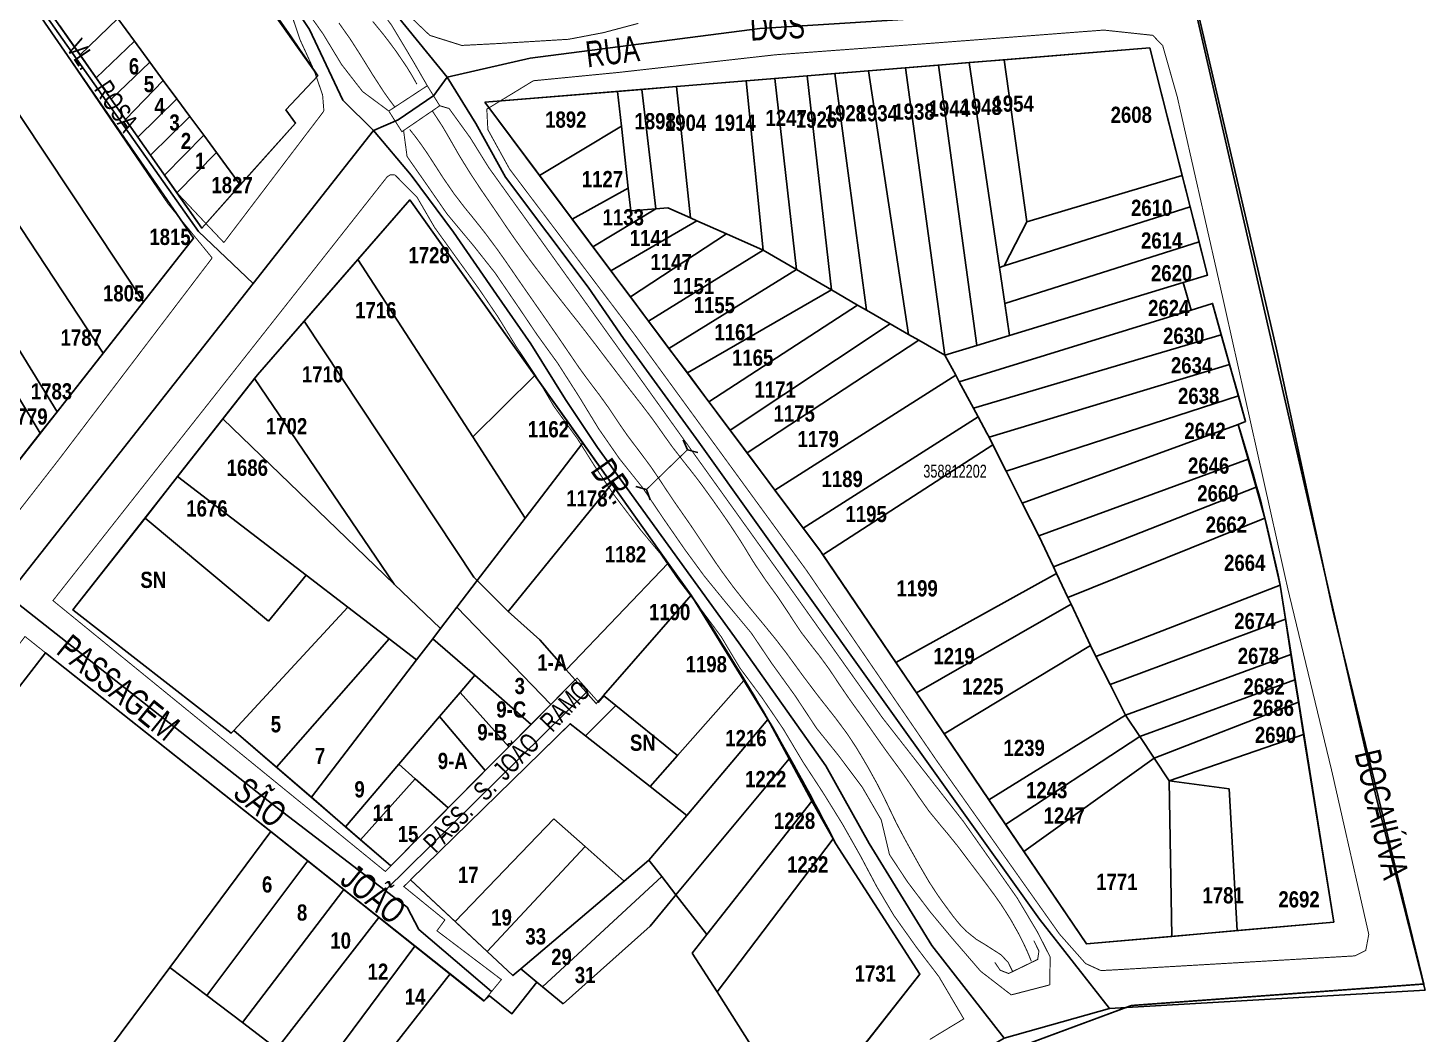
# Model space of a CAD drawing. Extents: x 200120 to 201962, y 4837541 to 4839252.
# Drawn here: x 201628.7 to 201844.2, y 4838225.3 to 4838380.6 of the extents above; entities that cross this region are included whole.
import ezdxf
from ezdxf.enums import TextEntityAlignment as Align

# ---------------------------------------------------------------- set-up
doc = ezdxf.new("R2010")
doc.units = 0
doc.header["$LTSCALE"] = 3
doc.header["$MEASUREMENT"] = 0
doc.linetypes.add('PHANTOMX2', pattern=[5, 2.5, -0.5, 0.5, -0.5, 0.5, -0.5])
for name, color, linetype in [('CD-MALHA-LOTES', 40, 'CONTINUOUS'), ('CD_TXT_QUADRA', 7, 'CONTINUOUS'), ('HD-CURSO-PERENE', 170, 'CONTINUOUS'), ('LM-LIM-SETOR-FISCAL', 7, 'CONTINUOUS'), ('RU-QUADRAS', 210, 'CONTINUOUS'), ('SV-EIXO-RUA-N-PAV', 6, 'CONTINUOUS'), ('SV-EIXO-RUA-PAV', 20, 'CONTINUOUS'), ('SV-ESTIVAS', 7, 'CONTINUOUS'), ('SV-PONTE-BUEIRO', 7, 'CONTINUOUS'), ('SV-RUA-NAO-PAV-S-GUIA-C-GUIA', 7, 'PHANTOMX2'), ('SV-RUA-PAVIM-S-GUIA-C-GUIA', 7, 'CONTINUOUS'), ('SV-TXT-RUA-N-PAV-S-GUIA-C-GUIA', 7, 'CONTINUOUS'), ('SV-TXT-RUA-PAV-S-GUIA-C-GUIA', 7, 'CONTINUOUS'), ('Th_NmrPort', 1, 'CONTINUOUS')]:
    doc.layers.add(name, color=color, linetype=linetype)
doc.styles.add('ARIAL', font='ARIAL.TTF')
doc.styles.get("Standard").update_dxf_attribs({"font": 'swisscbo.ttf'})
doc.linetypes.add('Limite', pattern='A,20,-3,[130,ltypeshp.shx,S=6.35,R=0,X=0,Y=0],-3,20', length=46)

# ---------------------------------------------------------------- blocks, each defined once
blk = doc.blocks.new('COD045', base_point=(201519.89, 4838593.29))
at = {"layer": 'SV-ESTIVAS'}
blk.add_lwpolyline([(201520.638538, 4838591.792924), (201519.89, 4838593.29), (201520.638538, 4838594.792924)], dxfattribs=at)

msp = doc.modelspace()

# ---------------------------------------------------------------- linework, layer by layer
at = {"layer": 'CD-MALHA-LOTES', "linetype": 'Continuous'}
for p, q in [((201649.25, 4838407.41), (201673.45, 4838373.18)), ((201629.82, 4838383.62), (201654.28, 4838348.14)), ((201636.78, 4838376.43), (201633.59, 4838380.96)), ((201642.59, 4838382.04), (201636.78, 4838376.43)), ((201642.59, 4838382.04), (201645.16, 4838378.55)), ((201645.16, 4838378.55), (201639.28, 4838372.87)), ((201645.16, 4838378.55), (201647.53, 4838375.33)), ((201639.28, 4838372.87), (201636.78, 4838376.43)), ((201779.34, 4838375.68), (201801.77, 4838377.51)), ((201801.77, 4838377.51), (201806.78, 4838357.81)), ((201622.48, 4838374.59), (201646.56, 4838338.31)), ((201647.53, 4838375.33), (201641.58, 4838369.59)), ((201647.53, 4838375.33), (201649.61, 4838372.5)), ((201753.22, 4838373.54), (201758.38, 4838373.96)), ((201758.38, 4838373.96), (201764.09, 4838374.43)), ((201758.38, 4838373.96), (201764.58, 4838333.31)), ((201764.09, 4838374.43), (201769.2, 4838374.85)), ((201770.19, 4838330.09), (201764.09, 4838374.43)), ((201773.94, 4838375.24), (201769.2, 4838374.85)), ((201769.2, 4838374.85), (201775.12, 4838331.59)), ((201773.94, 4838375.24), (201779.34, 4838375.68)), ((201778.61, 4838343.64), (201773.94, 4838375.24)), ((201779.34, 4838375.68), (201782.82, 4838350.65)), ((201641.58, 4838369.59), (201639.28, 4838372.87)), ((201649.61, 4838372.5), (201643.78, 4838366.47)), ((201649.61, 4838372.5), (201651.71, 4838369.64)), ((201673.45, 4838373.18), (201668.54, 4838367.97)), ((201723.44, 4838371.11), (201728.76, 4838371.54)), ((201739.53, 4838372.42), (201728.76, 4838371.54)), ((201728.76, 4838371.54), (201730.93, 4838351.28)), ((201739.53, 4838372.42), (201743.93, 4838372.78)), ((201742.13, 4838346.31), (201739.53, 4838372.42)), ((201743.93, 4838372.78), (201748.91, 4838373.19)), ((201743.93, 4838372.78), (201747.3, 4838343.31)), ((201748.91, 4838373.19), (201753.22, 4838373.54)), ((201748.91, 4838373.19), (201752.68, 4838340.19)), ((201753.22, 4838373.54), (201758.1, 4838337.04)), ((201643.78, 4838366.47), (201641.58, 4838369.59)), ((201651.71, 4838369.64), (201645.7, 4838363.74)), ((201651.71, 4838369.64), (201653.73, 4838366.9)), ((201699.21, 4838369.13), (201719.7, 4838370.8)), ((201723.44, 4838371.11), (201719.7, 4838370.8)), ((201719.7, 4838370.8), (201720.29, 4838365.41)), ((201725.58, 4838352.68), (201723.44, 4838371.11)), ((201668.54, 4838367.97), (201670.03, 4838365.91)), ((201707.66, 4838357.83), (201699.21, 4838369.13)), ((201616.27, 4838366.96), (201640.34, 4838330.4)), ((201645.7, 4838363.74), (201643.78, 4838366.47)), ((201653.73, 4838366.9), (201647.66, 4838360.95)), ((201653.73, 4838366.9), (201655.85, 4838364.02)), ((201670.03, 4838365.91), (201661.47, 4838356.39)), ((201720.29, 4838365.41), (201707.66, 4838357.83)), ((201720.29, 4838365.41), (201721.33, 4838355.85)), ((201647.66, 4838360.95), (201645.7, 4838363.74)), ((201655.85, 4838364.02), (201649.81, 4838357.89)), ((201655.85, 4838364.02), (201657.81, 4838361.36)), ((201649.81, 4838357.89), (201647.66, 4838360.95)), ((201657.81, 4838361.36), (201651.72, 4838355.17)), ((201657.81, 4838361.36), (201661.47, 4838356.39)), ((201609.99, 4838359.23), (201633.24, 4838321.36)), ((201651.72, 4838355.17), (201649.81, 4838357.89)), ((201661.47, 4838356.39), (201655.58, 4838349.68)), ((201712.71, 4838351.07), (201707.66, 4838357.83)), ((201782.82, 4838350.65), (201806.78, 4838357.81)), ((201806.78, 4838357.81), (201808.01, 4838352.99)), ((201607.56, 4838356.24), (201630.63, 4838318.04)), ((201655.58, 4838349.68), (201651.72, 4838355.17)), ((201721.33, 4838355.85), (201712.71, 4838351.07)), ((201721.33, 4838355.85), (201721.71, 4838352.39)), ((201679.61, 4838344.85), (201687.62, 4838354.05)), ((201687.62, 4838354.05), (201706.92, 4838326.94)), ((201725.58, 4838352.68), (201715.89, 4838346.83)), ((201721.71, 4838352.39), (201725.58, 4838352.68)), ((201727.46, 4838352.82), (201725.58, 4838352.68)), ((201730.93, 4838351.28), (201727.46, 4838352.82)), ((201779.33, 4838343.87), (201808.01, 4838352.99)), ((201808.01, 4838352.99), (201809.38, 4838347.6)), ((201715.89, 4838346.83), (201712.71, 4838351.07)), ((201718.67, 4838343.1), (201731.93, 4838350.84)), ((201730.93, 4838351.28), (201731.93, 4838350.84)), ((201731.93, 4838350.84), (201736.51, 4838348.8)), ((201782.82, 4838350.65), (201779.33, 4838343.87)), ((201654.28, 4838348.14), (201646.56, 4838338.31)), ((201736.51, 4838348.8), (201721.68, 4838339.08)), ((201736.51, 4838348.8), (201742.13, 4838346.31)), ((201718.67, 4838343.1), (201715.89, 4838346.83)), ((201742.13, 4838346.31), (201724.48, 4838335.33)), ((201742.13, 4838346.31), (201747.3, 4838343.31)), ((201809.38, 4838347.6), (201779.43, 4838338.06)), ((201809.38, 4838347.6), (201810.69, 4838342.45)), ((201671.34, 4838335.35), (201679.61, 4838344.85)), ((201697.34, 4838317.48), (201679.61, 4838344.85)), ((201779.33, 4838343.87), (201778.61, 4838343.64)), ((201779.43, 4838338.06), (201778.61, 4838343.64)), ((201721.68, 4838339.08), (201718.67, 4838343.1)), ((201747.3, 4838343.31), (201727.61, 4838331.14)), ((201747.3, 4838343.31), (201752.68, 4838340.19)), ((201780.16, 4838333.13), (201806.95, 4838341.31)), ((201810.69, 4838342.45), (201806.95, 4838341.31)), ((201806.95, 4838341.31), (201808.14, 4838337.06)), ((201730.45, 4838327.35), (201752.68, 4838340.19)), ((201752.68, 4838340.19), (201756.71, 4838337.83)), ((201646.56, 4838338.31), (201640.34, 4838330.4)), ((201724.48, 4838335.33), (201721.68, 4838339.08)), ((201733.78, 4838322.89), (201756.71, 4838337.83)), ((201758.1, 4838337.04), (201756.71, 4838337.83)), ((201758.1, 4838337.04), (201761.72, 4838334.95)), ((201808.14, 4838337.06), (201772.39, 4838326)), ((201780.16, 4838333.13), (201779.43, 4838338.06)), ((201808.14, 4838337.06), (201811.46, 4838338.08)), ((201811.46, 4838338.08), (201812.81, 4838333.26)), ((201664.14, 4838327.09), (201671.34, 4838335.35)), ((201671.34, 4838335.35), (201697.52, 4838295.86)), ((201727.61, 4838331.14), (201724.48, 4838335.33)), ((201737.05, 4838318.51), (201761.72, 4838334.95)), ((201761.72, 4838334.95), (201764.58, 4838333.31)), ((201764.58, 4838333.31), (201766.14, 4838332.42)), ((201774.59, 4838321.93), (201812.81, 4838333.26)), ((201775.12, 4838331.59), (201780.16, 4838333.13)), ((201812.81, 4838333.26), (201814.09, 4838328.66)), ((201730.45, 4838327.35), (201727.61, 4838331.14)), ((201766.14, 4838332.42), (201739.67, 4838315.01)), ((201766.14, 4838332.42), (201770.19, 4838330.09)), ((201775.12, 4838331.59), (201770.19, 4838330.09)), ((201640.34, 4838330.4), (201633.24, 4838321.36)), ((201770.19, 4838330.09), (201771.85, 4838327)), ((201814.09, 4838328.66), (201776.98, 4838317.45)), ((201814.09, 4838328.66), (201815.44, 4838323.82)), ((201658.78, 4838320.25), (201663.66, 4838326.48)), ((201663.66, 4838326.48), (201664.14, 4838327.09)), ((201663.66, 4838326.48), (201685.24, 4838294.78)), ((201706.92, 4838326.94), (201697.34, 4838317.48)), ((201706.92, 4838326.94), (201714.31, 4838316.56)), ((201733.78, 4838322.89), (201730.45, 4838327.35)), ((201771.85, 4838327), (201743.96, 4838309.27)), ((201772.39, 4838326), (201771.85, 4838327)), ((201774.59, 4838321.93), (201772.39, 4838326)), ((201737.05, 4838318.51), (201733.78, 4838322.89)), ((201775.31, 4838320.6), (201774.59, 4838321.93)), ((201815.44, 4838323.82), (201779.65, 4838312.18)), ((201815.44, 4838323.82), (201816.55, 4838319.84)), ((201633.24, 4838321.36), (201630.63, 4838318.04)), ((201651.83, 4838311.39), (201658.78, 4838320.25)), ((201685.24, 4838294.78), (201658.78, 4838320.25)), ((201748.34, 4838303.42), (201775.31, 4838320.6)), ((201776.67, 4838318.07), (201775.31, 4838320.6)), ((201816.55, 4838319.84), (201815.4, 4838319.42)), ((201630.63, 4838318.04), (201626.39, 4838312.65)), ((201739.67, 4838315.01), (201737.05, 4838318.51)), ((201776.98, 4838317.45), (201776.67, 4838318.07)), ((201782.12, 4838307.28), (201815.4, 4838319.42)), ((201815.4, 4838319.42), (201816.95, 4838314.05)), ((201705.44, 4838304.97), (201697.34, 4838317.48)), ((201714.31, 4838316.56), (201705.44, 4838304.97)), ((201714.31, 4838316.56), (201718.79, 4838310.25)), ((201777.59, 4838316.25), (201751.37, 4838299.3)), ((201776.98, 4838317.45), (201777.59, 4838316.25)), ((201779.65, 4838312.18), (201777.59, 4838316.25)), ((201743.96, 4838309.27), (201739.67, 4838315.01)), ((201816.95, 4838314.05), (201784.69, 4838302.21)), ((201816.95, 4838314.05), (201818.21, 4838309.71)), ((201646.8, 4838304.97), (201651.83, 4838311.39)), ((201651.83, 4838311.39), (201671.66, 4838296.15)), ((201782.12, 4838307.28), (201779.65, 4838312.18)), ((201702.8, 4838290.56), (201718.79, 4838310.25)), ((201718.79, 4838310.25), (201727.49, 4838298.03)), ((201748.34, 4838303.42), (201743.96, 4838309.27)), ((201818.21, 4838309.71), (201786.92, 4838297.44)), ((201818.21, 4838309.71), (201819.54, 4838304.95)), ((201784.69, 4838302.21), (201782.12, 4838307.28)), ((201635.68, 4838290.78), (201646.8, 4838304.97)), ((201665.82, 4838289.06), (201646.8, 4838304.97)), ((201705.44, 4838304.97), (201698.05, 4838295.32)), ((201819.54, 4838304.95), (201789.15, 4838292.69)), ((201821.89, 4838294.6), (201819.54, 4838304.95)), ((201750.99, 4838299.87), (201748.34, 4838303.42)), ((201786.92, 4838297.44), (201784.69, 4838302.21)), ((201751.37, 4838299.3), (201750.99, 4838299.87)), ((201762.62, 4838282.68), (201751.37, 4838299.3)), ((201671.66, 4838296.15), (201665.82, 4838289.06)), ((201671.66, 4838296.15), (201678.09, 4838291.21)), ((201727.49, 4838298.03), (201711.77, 4838281.57)), ((201731.03, 4838293.06), (201727.49, 4838298.03)), ((201762.62, 4838282.68), (201787.4, 4838296.42)), ((201787.4, 4838296.42), (201786.92, 4838297.44)), ((201787.4, 4838296.42), (201789.15, 4838292.69)), ((201692.38, 4838287.9), (201685.24, 4838294.78)), ((201698.05, 4838295.32), (201694.91, 4838291.21)), ((201697.52, 4838295.86), (201698.05, 4838295.32)), ((201702.8, 4838290.56), (201698.05, 4838295.32)), ((201793.46, 4838283.61), (201821.89, 4838294.6)), ((201821.89, 4838294.6), (201822.71, 4838289.34)), ((201717.5, 4838277.58), (201731.03, 4838293.06)), ((201731.03, 4838293.06), (201731.3, 4838292.68)), ((201731.3, 4838292.68), (201739.17, 4838279.88)), ((201789.15, 4838292.69), (201789.63, 4838291.67)), ((201660.08, 4838271.76), (201635.68, 4838290.78)), ((201660.5, 4838272.21), (201678.09, 4838291.21)), ((201678.09, 4838291.21), (201684.45, 4838286.32)), ((201694.91, 4838291.21), (201692.38, 4838287.9)), ((201709.38, 4838276.18), (201694.91, 4838291.21)), ((201707.68, 4838286.19), (201702.8, 4838290.56)), ((201789.63, 4838291.67), (201765.79, 4838278)), ((201789.63, 4838291.67), (201792.61, 4838285.31)), ((201692.38, 4838287.9), (201691.18, 4838286.34)), ((201822.71, 4838289.34), (201795.66, 4838279.28)), ((201822.71, 4838289.34), (201823.56, 4838283.92)), ((201684.45, 4838286.32), (201667.07, 4838266.53)), ((201684.45, 4838286.32), (201688.68, 4838283.07)), ((201691.18, 4838286.34), (201688.68, 4838283.07)), ((201691.18, 4838286.34), (201697.66, 4838280.7)), ((201711.77, 4838281.57), (201707.68, 4838286.19)), ((201792.61, 4838285.31), (201770.07, 4838271.67)), ((201792.61, 4838285.31), (201793.46, 4838283.61)), ((201596.62, 4838239.16), (201631.44, 4838284.18)), ((201631.44, 4838284.18), (201666.2, 4838256.58)), ((201793.46, 4838283.61), (201795.66, 4838279.28)), ((201823.56, 4838283.92), (201798.04, 4838274.57)), ((201823.56, 4838283.92), (201824.17, 4838280.02)), ((201688.68, 4838283.07), (201672.46, 4838261.88)), ((201711.77, 4838281.57), (201713.17, 4838280)), ((201765.79, 4838278), (201762.62, 4838282.68)), ((201695.39, 4838278.03), (201697.66, 4838280.7)), ((201697.66, 4838280.7), (201706.35, 4838273.13)), ((201713.17, 4838280), (201709.38, 4838276.18)), ((201713.17, 4838280), (201716.41, 4838276.33)), ((201739.17, 4838279.88), (201728.91, 4838268.31)), ((201739.17, 4838279.88), (201742.86, 4838273.87)), ((201795.66, 4838279.28), (201798.04, 4838274.57)), ((201824.17, 4838280.02), (201800.24, 4838271.27)), ((201824.17, 4838280.02), (201824.7, 4838276.58)), ((201692.24, 4838274.33), (201695.39, 4838278.03)), ((201695.39, 4838278.03), (201702.9, 4838269.64)), ((201716.41, 4838276.33), (201717.5, 4838277.58)), ((201719.4, 4838276.04), (201717.5, 4838277.58)), ((201770.07, 4838271.67), (201765.79, 4838278)), ((201709.38, 4838276.18), (201706.35, 4838273.13)), ((201714.72, 4838271.38), (201719.4, 4838276.04)), ((201719.4, 4838276.04), (201728.91, 4838268.31)), ((201798.04, 4838274.57), (201776.95, 4838261.5)), ((201798.04, 4838274.57), (201800.24, 4838271.27)), ((201824.7, 4838276.58), (201802.45, 4838267.92)), ((201824.7, 4838276.58), (201825.48, 4838271.59)), ((201685.97, 4838266.97), (201692.24, 4838274.33)), ((201687.77, 4838249.15), (201712.36, 4838273.23)), ((201692.24, 4838274.33), (201699.29, 4838266)), ((201706.35, 4838273.13), (201702.9, 4838269.64)), ((201712.36, 4838273.23), (201714.72, 4838271.38)), ((201730.38, 4838259.08), (201742.86, 4838273.87)), ((201742.86, 4838273.87), (201743.23, 4838273.27)), ((201743.23, 4838273.27), (201746.15, 4838267.82)), ((201660.5, 4838272.21), (201660.08, 4838271.76)), ((201667.07, 4838266.53), (201660.5, 4838272.21)), ((201724.69, 4838263.55), (201714.72, 4838271.38)), ((201776.95, 4838261.5), (201770.07, 4838271.67)), ((201800.24, 4838271.27), (201779.52, 4838257.7)), ((201800.24, 4838271.27), (201802.45, 4838267.92)), ((201804.77, 4838264.43), (201825.48, 4838271.59)), ((201825.48, 4838271.59), (201830.15, 4838242.62)), ((201702.9, 4838269.64), (201699.29, 4838266)), ((201728.91, 4838268.31), (201724.69, 4838263.55)), ((201672.46, 4838261.88), (201667.07, 4838266.53)), ((201677.74, 4838257.31), (201685.97, 4838266.97)), ((201685.97, 4838266.97), (201688.48, 4838264.74)), ((201699.29, 4838266), (201693.58, 4838260.24)), ((201746.15, 4838267.82), (201728.7, 4838246.85)), ((201746.15, 4838267.82), (201749.67, 4838261.26)), ((201802.45, 4838267.92), (201782.35, 4838253.52)), ((201802.45, 4838267.92), (201804.77, 4838264.43)), ((201688.48, 4838264.74), (201680.04, 4838255.33)), ((201688.48, 4838264.74), (201693.58, 4838260.24)), ((201814.02, 4838263.17), (201804.77, 4838264.43)), ((201804.77, 4838264.43), (201805.16, 4838240.42)), ((201677.74, 4838257.31), (201672.46, 4838261.88)), ((201724.69, 4838263.55), (201730.38, 4838259.08)), ((201815.27, 4838241.31), (201814.02, 4838263.17)), ((201693.58, 4838260.24), (201684.71, 4838251.29)), ((201749.67, 4838261.26), (201733.48, 4838240.71)), ((201749.67, 4838261.26), (201749.86, 4838260.91)), ((201749.86, 4838260.91), (201752.93, 4838255.46)), ((201779.52, 4838257.7), (201776.95, 4838261.5)), ((201680.04, 4838255.33), (201677.74, 4838257.31)), ((201694.62, 4838242.72), (201709.87, 4838258.58)), ((201709.87, 4838258.58), (201714.69, 4838254.29)), ((201724.53, 4838252.2), (201730.38, 4838259.08)), ((201782.35, 4838253.52), (201779.52, 4838257.7)), ((201650.61, 4838235.63), (201666.2, 4838256.58)), ((201666.2, 4838256.58), (201671.91, 4838252.05)), ((201684.71, 4838251.29), (201680.04, 4838255.33)), ((201752.93, 4838255.46), (201735.04, 4838231.84)), ((201752.93, 4838255.46), (201753.36, 4838254.7)), ((201714.69, 4838254.29), (201699.55, 4838238.11)), ((201714.69, 4838254.29), (201720.7, 4838248.94)), ((201753.36, 4838254.7), (201766.32, 4838234.58)), ((201792, 4838239.26), (201782.35, 4838253.52)), ((201671.91, 4838252.05), (201656.35, 4838231.28)), ((201671.91, 4838252.05), (201677.46, 4838247.64)), ((201724.53, 4838252.2), (201720.7, 4838248.94)), ((201726.52, 4838249.65), (201724.53, 4838252.2)), ((201694.62, 4838242.72), (201687.77, 4838249.15)), ((201720.7, 4838248.94), (201704.77, 4838235.41)), ((201708.13, 4838232.63), (201726.52, 4838249.65)), ((201726.52, 4838249.65), (201728.7, 4838246.85)), ((201677.46, 4838247.64), (201661.84, 4838227.11)), ((201677.46, 4838247.64), (201682.86, 4838243.35)), ((201728.51, 4838246.62), (201724.69, 4838242.01)), ((201728.7, 4838246.85), (201728.51, 4838246.62)), ((201733.48, 4838240.71), (201728.7, 4838246.85)), ((201682.86, 4838243.35), (201667.15, 4838223.09)), ((201682.86, 4838243.35), (201688.43, 4838238.93)), ((201699.55, 4838238.11), (201694.62, 4838242.72)), ((201830.15, 4838242.62), (201815.27, 4838241.31)), ((201724.69, 4838242.01), (201711.29, 4838230.01)), ((201731.21, 4838237.83), (201733.48, 4838240.71)), ((201805.16, 4838240.42), (201792, 4838239.26)), ((201815.27, 4838241.31), (201805.16, 4838240.42)), ((201688.43, 4838238.93), (201673.24, 4838218.47)), ((201688.43, 4838238.93), (201693.86, 4838234.62)), ((201703.54, 4838234.36), (201699.55, 4838238.11)), ((201735.04, 4838231.84), (201731.21, 4838237.83)), ((201650.61, 4838235.63), (201632.69, 4838211.55)), ((201656.35, 4838231.28), (201650.61, 4838235.63)), ((201693.86, 4838234.62), (201678.22, 4838214.69)), ((201699.1, 4838230.46), (201693.86, 4838234.62)), ((201704.77, 4838235.41), (201703.54, 4838234.36)), ((201707.25, 4838233.35), (201704.77, 4838235.41)), ((201766.32, 4838234.58), (201748.07, 4838211.4)), ((201707.25, 4838233.35), (201703.39, 4838228.48)), ((201708.13, 4838232.63), (201707.25, 4838233.35)), ((201711.29, 4838230.01), (201708.13, 4838232.63)), ((201748.07, 4838211.4), (201735.04, 4838231.84)), ((201661.84, 4838227.11), (201656.35, 4838231.28)), ((201699.92, 4838231.23), (201699.1, 4838230.46)), ((201703.39, 4838228.48), (201699.92, 4838231.23)), ((201667.15, 4838223.09), (201661.84, 4838227.11))]:
    msp.add_line(p, q, dxfattribs=at)
at = {"layer": 'HD-CURSO-PERENE', "const_width": 0.15}
for points in [[(201685.33, 4838368.38), (201684.43, 4838369.58), (201683.57, 4838370.81), (201681.94, 4838373.33), (201680.64, 4838375.43), (201679.85, 4838376.7), (201678.43, 4838378.91), (201676.7, 4838381.36)], [(201681.92, 4838381.6), (201683.39, 4838379.81), (201684.31, 4838378.63), (201685.54, 4838376.97), (201687.22, 4838374.49), (201688, 4838373.21), (201688.74, 4838371.9)], [(201691.12, 4838367.78), (201692.62, 4838365.49), (201693.38, 4838364.2), (201694.13, 4838362.9), (201695.2, 4838361.03), (201695.98, 4838359.75), (201697.13, 4838357.9), (201698.79, 4838355.4), (201699.64, 4838354.17), (201700.49, 4838352.93), (201701.48, 4838351.47), (201702.32, 4838350.22), (201703.57, 4838348.4), (201705.31, 4838345.96), (201706.2, 4838344.75), (201707.1, 4838343.55), (201708.41, 4838341.84), (201709.32, 4838340.65), (201710.82, 4838338.73), (201712.68, 4838336.37), (201713.61, 4838335.2), (201714.72, 4838333.77), (201716.55, 4838331.39), (201717.45, 4838330.2), (201718.36, 4838329), (201719.28, 4838327.8), (201721.1, 4838325.41), (201722.02, 4838324.23), (201722.99, 4838322.98), (201723.91, 4838321.79), (201725.18, 4838320.1), (201726.05, 4838318.88), (201726.91, 4838317.65), (201728.1, 4838315.99), (201729.93, 4838313.62), (201730.87, 4838312.44), (201731.79, 4838311.26), (201732.8, 4838309.92), (201734.55, 4838307.49), (201736.26, 4838305.05), (201737.1, 4838303.81), (201738.54, 4838301.62), (201739.33, 4838300.35), (201740.11, 4838299.06), (201740.9, 4838297.79), (201742.56, 4838295.34), (201743.44, 4838294.12), (201744.32, 4838292.91), (201745.92, 4838290.52), (201746.73, 4838289.26), (201748.03, 4838287.31), (201749.86, 4838284.93), (201750.79, 4838283.76), (201752.22, 4838281.8), (201753.06, 4838280.56), (201753.89, 4838279.3), (201755.51, 4838276.94), (201756.38, 4838275.72), (201757.27, 4838274.51), (201758.8, 4838272.34), (201759.66, 4838271.11), (201761.18, 4838268.97), (201762.96, 4838266.55), (201763.84, 4838265.34), (201765.3, 4838263.23), (201766.14, 4838261.98), (201767.7, 4838259.77), (201769.6, 4838257.45), (201770.57, 4838256.3), (201772.1, 4838254.41), (201773.91, 4838252.01), (201775.62, 4838249.75), (201776.52, 4838248.56), (201777.93, 4838246.65), (201778.79, 4838245.42), (201779.61, 4838244.16), (201780.4, 4838242.89), (201781.64, 4838240.67), (201782.31, 4838239.33), (201782.94, 4838237.97), (201783.51, 4838236.58)], [(201780.63, 4838234.99), (201779.94, 4838236.4), (201778.84, 4838237.57), (201776.33, 4838239.18), (201775.03, 4838239.96), (201773.42, 4838241.26), (201772.39, 4838242.35), (201771.44, 4838243.53), (201769.95, 4838245.55), (201769.08, 4838246.77), (201767.76, 4838248.79), (201766.25, 4838251.38), (201765.52, 4838252.69), (201764.44, 4838254.63), (201763.72, 4838255.95), (201762.69, 4838257.91), (201761.39, 4838260.61), (201760.74, 4838261.97), (201759.76, 4838263.89), (201758.31, 4838266.52), (201757.21, 4838268.39), (201756.43, 4838269.68), (201755.08, 4838271.72), (201753.29, 4838274.13), (201752.36, 4838275.31), (201750.88, 4838277.19), (201749.97, 4838278.38), (201748.37, 4838280.5), (201747.49, 4838281.71), (201746.6, 4838282.93), (201745.72, 4838284.14), (201744.07, 4838286.28), (201742.17, 4838288.61), (201740.29, 4838290.88), (201739.34, 4838292.04), (201737.56, 4838294.3), (201735.78, 4838296.72), (201734.92, 4838297.95), (201733.28, 4838300.39), (201732.45, 4838301.64), (201731.07, 4838303.7), (201729.36, 4838306.16), (201728.5, 4838307.39), (201727.05, 4838309.55), (201726.23, 4838310.81), (201724.8, 4838312.91), (201723.01, 4838315.32), (201722.1, 4838316.51), (201721.2, 4838317.71), (201719.92, 4838319.56), (201719.09, 4838320.81), (201718.26, 4838322.05), (201716.79, 4838324.09), (201715.88, 4838325.28), (201714.98, 4838326.48), (201713.79, 4838328.11), (201712.1, 4838330.58), (201711.26, 4838331.82), (201710.37, 4838333.12), (201709.52, 4838334.35), (201707.81, 4838336.82), (201706.95, 4838338.05), (201705.24, 4838340.51), (201704.38, 4838341.75), (201703.29, 4838343.34), (201702.44, 4838344.57), (201701.17, 4838346.37), (201699.38, 4838348.78), (201698.46, 4838349.96), (201697.11, 4838351.64), (201696.16, 4838352.8), (201694.47, 4838355), (201692.77, 4838357.47), (201691.96, 4838358.73), (201691.15, 4838359.99), (201690.29, 4838361.31), (201689.44, 4838362.54), (201688.55, 4838363.75), (201687.62, 4838364.93)]]:
    msp.add_lwpolyline(points, dxfattribs=at)
at = {"layer": 'LM-LIM-SETOR-FISCAL', "linetype": 'Limite', "ltscale": 0.1, "const_width": 0.25}
msp.add_lwpolyline([(201061.47, 4838944.21), (201080.55, 4838915.14), (201093.87, 4838927.05), (201132.52, 4838956.39), (201159.21, 4838974.45), (201226.49, 4839019), (201647.91, 4839078.14), (201676.49, 4838941.35), (201680.12, 4838941.9), (201689.97, 4838899.54), (201695.64, 4838875.82), (201701.83, 4838849.53), (201705.72, 4838833.17), (201725.64, 4838746.02), (201739.56, 4838683.09), (201748.1, 4838649.87), (201789.28, 4838468.11), (201797.06, 4838435.14), (201821.33, 4838330.99), (201830.02, 4838290.7), (201844.05, 4838233.07), (201798.93, 4838229.75), (201783.06, 4838223.87)], dxfattribs=at)
at = {"layer": 'RU-QUADRAS', "color": 6, "linetype": 'Continuous'}
for points in [[(201494.46, 4838354.54), (201524.53, 4838389.86), (201548.84, 4838354.51), (201552.02, 4838358.29), (201527.63, 4838394.61), (201593.97, 4838479.83), (201608.12, 4838465.26), (201626.14, 4838437.65, -0.018574), (201673.45, 4838373.18), (201668.54, 4838367.97), (201670.03, 4838365.91), (201655.58, 4838349.68), (201630.84, 4838384.87), (201629.82, 4838383.62), (201654.28, 4838348.14), (201604.14, 4838284.33), (201584.22, 4838312.57), (201582.18, 4838310.88), (201602.81, 4838282.56), (201572.22, 4838242.45), (201547.35, 4838279.73), (201548.28, 4838280.93, 0.017314)], [(201699.21, 4838369.13), (201801.77, 4838377.51), (201810.69, 4838342.45), (201806.95, 4838341.31), (201808.14, 4838337.06), (201811.46, 4838338.08), (201816.55, 4838319.84), (201815.4, 4838319.42, -0.027706), (201821.89, 4838294.6), (201830.15, 4838242.62), (201792, 4838239.26), (201750.99, 4838299.87)]]:
    msp.add_lwpolyline(points, format="xyb", close=True, dxfattribs=at)
msp.add_lwpolyline([(201561.71, 4838194.02), (201631.44, 4838284.18), (201699.1, 4838230.46), (201699.92, 4838231.23), (201703.39, 4838228.48), (201707.25, 4838233.35), (201704.77, 4838235.41), (201703.54, 4838234.36), (201687.77, 4838249.15), (201712.36, 4838273.23), (201714.72, 4838271.38), (201719.4, 4838276.04), (201717.5, 4838277.58), (201716.41, 4838276.33), (201713.17, 4838280), (201684.71, 4838251.29), (201660.5, 4838272.21), (201660.08, 4838271.76), (201635.68, 4838290.78), (201664.14, 4838327.09), (201687.62, 4838354.05), (201731.3, 4838292.68, -0.025868), (201753.36, 4838254.7), (201766.32, 4838234.58), (201709.65, 4838162.61)], format="xyb", dxfattribs=at)
at = {"layer": 'SV-EIXO-RUA-N-PAV'}
for points in [[(201646.31, 4838437.82), (201659.79, 4838418.91), (201669.2, 4838405.07), (201677.69, 4838393.82), (201684.32, 4838384.17), (201693.42, 4838373.01), (201697.8, 4838365.87), (201702.41, 4838357.56), (201715.14, 4838340.59), (201720.59, 4838332.66)], [(201634.96, 4838430.4), (201641.89, 4838420.57), (201649.83, 4838411.35), (201657.76, 4838400.46), (201665.51, 4838390.5), (201672.15, 4838380.35), (201677.32, 4838369.46), (201682.03, 4838364.76), (201687.87, 4838357.89), (201694.39, 4838349.08), (201701.03, 4838339.47), (201706.29, 4838331.85), (201711.67, 4838323.27), (201716.6, 4838315.83)], [(201663.47, 4838341.17), (201655.06, 4838349.19), (201630.14, 4838384.43)], [(201808.52, 4838384.66), (201793.19, 4838383.74), (201741.65, 4838380.51), (201706.22, 4838375.91), (201693.42, 4838373.01), (201691.37, 4838370.14), (201685.82, 4838366.41), (201682.03, 4838364.76)]]:
    msp.add_lwpolyline(points, dxfattribs=at)
at = {"layer": 'SV-EIXO-RUA-PAV'}
for points in [[(201724.89, 4838745.75), (201736.7, 4838704.07), (201747.11, 4838660.02), (201754.97, 4838629.6), (201767.91, 4838564.56), (201777.85, 4838512.9), (201808.52, 4838384.66), (201836.75, 4838261.67), (201844.24, 4838232.12)], [(201343.19, 4837938.93), (201343.74, 4837939.61), (201400.4, 4838010), (201449.56, 4838070.71), (201524.2, 4838163.21), (201545.91, 4838191.15), (201573.43, 4838226.39), (201610.95, 4838274.33), (201625.59, 4838293.04), (201663.47, 4838341.17), (201682.03, 4838364.76)], [(201795.56, 4838229.31), (201784.79, 4838243.09), (201758.52, 4838279.87), (201732.24, 4838316.66), (201720.59, 4838332.66)], [(201779.33, 4838224.71), (201768.15, 4838239.01), (201758.52, 4838254.77), (201751.8, 4838266.74), (201738.37, 4838285.71), (201724.65, 4838304.69), (201716.6, 4838315.83)], [(201625.59, 4838293.04), (201666.5, 4838260.78), (201683.82, 4838247.52), (201687.22, 4838244.92), (201689.02, 4838241.5), (201700.26, 4838231.93)], [(201683.82, 4838247.52), (201715.13, 4838278.36)], [(201462.82, 4837840.83), (201463.63, 4837841.81), (201502.36, 4837890.28), (201544.25, 4837941.28), (201572.53, 4837979.68), (201598.35, 4838010.19), (201648.81, 4838072.02), (201671.01, 4838097.85), (201705.28, 4838142.72), (201723.66, 4838165.64), (201737.49, 4838182.88), (201757.15, 4838207.14), (201768.45, 4838218.44), (201779.33, 4838224.71), (201795.56, 4838229.31), (201844.24, 4838232.12)]]:
    msp.add_lwpolyline(points, dxfattribs=at)
at = {"layer": 'SV-ESTIVAS', "const_width": 0.15}
msp.add_lwpolyline([(201724.13, 4838309.36), (201730.47, 4838315.51)], dxfattribs=at)
at = {"layer": 'SV-PONTE-BUEIRO', "const_width": 0.15}
msp.add_lwpolyline([(201684.4, 4838367.77), (201690.34, 4838371.67), (201692.26, 4838368.58), (201686.42, 4838364.58)], close=True, dxfattribs=at)
msp.add_lwpolyline([(201777.87, 4838236.42), (201778.71, 4838235.19), (201780.01, 4838234.69), (201784.49, 4838236.86), (201784.68, 4838238.15), (201783.9, 4838239.76)], dxfattribs=at)
at = {"layer": 'SV-RUA-NAO-PAV-S-GUIA-C-GUIA', "const_width": 0.15}
for points in [[(201645.67, 4838436.49), (201648.84, 4838432.18), (201652.22, 4838427.69), (201654.9, 4838423.26), (201658.26, 4838418.27), (201661.09, 4838413.8), (201664.17, 4838409.29), (201667.35, 4838404.94), (201670.84, 4838400.3), (201674.9, 4838395.24), (201678.35, 4838390.4), (201681.77, 4838385.16), (201684.84, 4838381), (201688.16, 4838375.45), (201690.34, 4838371.67)], [(201684.4, 4838367.77), (201680.35, 4838370.78), (201677.13, 4838374.93), (201674.24, 4838379.7), (201671.11, 4838384.11), (201668.19, 4838388.37), (201665.22, 4838392.69), (201661.64, 4838397.12), (201658.05, 4838401.75), (201655.26, 4838406.27), (201651.88, 4838410.82), (201648.47, 4838414.86), (201644.82, 4838418.73), (201641.93, 4838423.3), (201639.34, 4838428.08), (201636.02, 4838432.28)], [(201634.23, 4838427.97), (201637.69, 4838424.04), (201641.26, 4838419.7), (201644.43, 4838415.45), (201648.44, 4838410.59), (201651.98, 4838405.85), (201655.04, 4838401.8), (201658.2, 4838397.79), (201661.64, 4838393.05), (201666.08, 4838388.47), (201669.08, 4838383.6), (201670.73, 4838378.72), (201672.87, 4838374.06), (201674.19, 4838370.25), (201674.39, 4838367.77)], [(201658.96, 4838347.47), (201651.72, 4838355.17), (201649.81, 4838357.89), (201647.66, 4838360.95), (201645.7, 4838363.74), (201643.78, 4838366.47), (201641.99, 4838369.01), (201639.28, 4838372.87), (201636.78, 4838376.43), (201633.59, 4838380.96), (201630.65, 4838385.1), (201629.68, 4838383.82), (201650.29, 4838353.53), (201657.16, 4838345.1)], [(201686.95, 4838383.04), (201690.73, 4838379.44), (201695.66, 4838377.89), (201701.25, 4838378.18), (201706.55, 4838378.5), (201712.14, 4838378.84), (201717.49, 4838379.86), (201722.88, 4838381.29)], [(201803.77, 4838377.87), (201802.24, 4838379.45), (201794.68, 4838380.26), (201768.55, 4838378.26), (201744.07, 4838376.45), (201719.89, 4838373.73), (201706.7, 4838372.44), (201699.52, 4838368.06), (201699.68, 4838364.9), (201703.04, 4838358.8), (201722.26, 4838333.35)], [(201692.26, 4838368.58), (201693.7, 4838368.16), (201696.98, 4838363.62), (201699.82, 4838359.04), (201715.66, 4838336.97)], [(201716.79, 4838318.72), (201713.73, 4838323.73), (201710.47, 4838328.83), (201707.29, 4838333.23), (201704.21, 4838337.79), (201700.8, 4838342.78), (201697.48, 4838346.98), (201693.38, 4838351.89), (201690.13, 4838356.59), (201687.22, 4838360.75), (201686.68, 4838364.76)], [(201685.36, 4838357.9), (201688.76, 4838354.46), (201691.48, 4838349.78), (201694.96, 4838344.94), (201698.32, 4838340.3), (201701.19, 4838336.08), (201704.02, 4838331.49), (201707, 4838327.05), (201709.85, 4838322.23), (201713.54, 4838317.13), (201716.11, 4838313.05)]]:
    msp.add_lwpolyline(points, dxfattribs=at)
at = {"layer": 'SV-RUA-PAVIM-S-GUIA-C-GUIA', "const_width": 0.15}
for points in [[(201794.24, 4838235.14), (201796.34, 4838235.25), (201833.43, 4838237.41), (201835.09, 4838238.24), (201835.56, 4838240.73), (201829.88, 4838265.82), (201823.1, 4838293.92), (201812.86, 4838339.75), (201806.03, 4838369.91), (201803.77, 4838377.87)], [(201674.39, 4838367.77), (201658.96, 4838347.47)], [(201572.88, 4838214.21), (201628.29, 4838286.69), (201699.02, 4838230.41), (201701.77, 4838233.75), (201691.83, 4838241.28), (201693.05, 4838242.95), (201686.71, 4838248.11), (201712.36, 4838273.23), (201714.72, 4838271.38), (201719.4, 4838276.04), (201717.61, 4838277.49), (201716.77, 4838276.52), (201713.44, 4838280.27), (201709.38, 4838276.18), (201706.35, 4838273.13), (201702.91, 4838269.65), (201699.29, 4838266), (201693.74, 4838260.4), (201683.86, 4838250.44), (201632.6, 4838292.23), (201684.17, 4838357.64), (201684.61, 4838357.91), (201685.36, 4838357.9)], [(201657.16, 4838345.1), (201633.51, 4838314), (201607.13, 4838280.09)], [(201715.66, 4838336.97), (201746.27, 4838294.24), (201760.49, 4838274.22), (201773.04, 4838258.14), (201781.32, 4838246.35), (201784.46, 4838241.08), (201786.42, 4838237.23), (201786.34, 4838232.93)], [(201722.26, 4838333.35), (201748.84, 4838296.88), (201768.96, 4838267.46), (201787.84, 4838240.79), (201791.88, 4838236.23), (201794.24, 4838235.14)], [(201780.41, 4838231.39), (201775.69, 4838235.04), (201771.25, 4838240.19), (201767.89, 4838244.23), (201764.45, 4838248.77), (201761.63, 4838253.04), (201760.36, 4838258.39), (201757.45, 4838263.41), (201753.8, 4838268.29), (201750.38, 4838272.53), (201747.12, 4838277.48), (201743.46, 4838282.56), (201740.32, 4838287.22), (201736.27, 4838292.08), (201733.06, 4838296.02), (201730.05, 4838300.13), (201726.76, 4838304.88), (201723.56, 4838309.64), (201719.98, 4838314.12), (201716.79, 4838318.72)], [(201716.11, 4838313.05), (201719.05, 4838308.65), (201723.22, 4838303.16), (201726.24, 4838299.53), (201729.04, 4838295.47), (201732.63, 4838290.78), (201735.69, 4838286.63), (201738.54, 4838281.86), (201741.98, 4838277.22), (201745.28, 4838272.37), (201748.24, 4838267.4), (201751.44, 4838262.5), (201754.39, 4838257.73), (201757.14, 4838252.86), (201759.68, 4838248.07), (201762.31, 4838243.64), (201765.82, 4838238.7), (201769.25, 4838234.21), (201773.09, 4838227.69), (201767.84, 4838224.51)], [(201786.34, 4838232.93), (201780.41, 4838231.39)]]:
    msp.add_lwpolyline(points, dxfattribs=at)

# ---------------------------------------------------------------- block references
at = {"layer": 'SV-ESTIVAS'}
for p, rotation in [((201730.47, 4838315.51, 3.67), 49), ((201724.13, 4838309.36, 3.28), 227)]:
    msp.add_blockref('COD045', p, dxfattribs=dict(at, rotation=rotation))

# ---------------------------------------------------------------- texts
at = {"layer": 'CD_TXT_QUADRA', "color": 7, "linetype": 'Continuous', "style": 'ARIAL', "width": 0.7}
msp.add_text('358812202', height=2, dxfattribs=at).set_placement((201766.85, 4838311.2))
at = {"layer": 'SV-TXT-RUA-N-PAV-S-GUIA-C-GUIA', "style": 'ARIAL', "width": 0.7}
for s, rotation, p in [('DOS', 3, (201740.2, 4838378.61)), ('RUA', 7, (201715.04, 4838374.49)), ('DR.', 305, (201715.39, 4838312.26))]:
    msp.add_text(s, height=4, rotation=rotation, dxfattribs=at).set_placement(p)
at = {"layer": 'SV-TXT-RUA-PAV-S-GUIA-C-GUIA', "style": 'ARIAL', "width": 0.7}
for s, height, rotation, p in [('VL.    ROSA', 3, 304, (201634.55, 4838377.5)), ('PASSAGEM            SÃO            JOÃO', 4, 321, (201632.92, 4838284.17)), ('PASS.   S.  JOÃO   RAMO', 3, 46, (201691.62, 4838253.14)), ('BOCAIÚVA', 4, 283, (201833.34, 4838268.66))]:
    msp.add_text(s, height=height, rotation=rotation, dxfattribs=at).set_placement(p)
at = {"layer": 'Th_NmrPort', "color": 1}
for s, p in [('6', (201644.3, 4838374.67)), ('5', (201646.61, 4838371.93)), ('4', (201648.25, 4838368.52)), ('1944', (201767.66, 4838368.17)), ('1948', (201772.59, 4838368.42)), ('1954', (201777.52, 4838368.91)), ('3', (201650.56, 4838366)), ('1892', (201708.52, 4838366.45)), ('1898', (201722.3, 4838366.2)), ('1904', (201726.99, 4838365.96)), ('1914', (201734.63, 4838365.96)), ('1247', (201742.51, 4838366.7)), ('1926', (201747.2, 4838366.45)), ('1928', (201751.64, 4838367.43)), ('1934', (201756.56, 4838367.43)), ('1938', (201762.23, 4838367.68)), ('2608', (201795.74, 4838367.19)), ('2', (201652.32, 4838363.15)), ('1', (201654.51, 4838360.07)), ('1127', (201714.17, 4838357.27)), ('1827', (201657.04, 4838356.34)), ('1133', (201717.38, 4838351.37)), ('2610', (201798.89, 4838352.84)), ('1815', (201647.47, 4838348.35)), ('1141', (201721.57, 4838348.17)), ('2614', (201800.43, 4838347.79)), ('1728', (201687.43, 4838345.53)), ('1147', (201724.77, 4838344.47)), ('2620', (201801.96, 4838342.75)), ('1151', (201728.22, 4838340.78)), ('1805', (201640.32, 4838339.65)), ('1716', (201679.21, 4838337.04)), ('1155', (201731.43, 4838337.83)), ('2624', (201801.52, 4838337.37)), ('1161', (201734.63, 4838333.65)), ('1787', (201633.78, 4838332.81)), ('2630', (201803.83, 4838333.09)), ('1165', (201737.34, 4838329.71)), ('1710', (201671, 4838327.15)), ('2634', (201805.04, 4838328.53)), ('1783', (201629.19, 4838324.52)), ('1171', (201740.8, 4838324.79)), ('2638', (201806.13, 4838323.81)), ('1779', (201625.4, 4838320.63)), ('1175', (201743.75, 4838321.09)), ('1702', (201665.45, 4838319.14)), ('1162', (201705.83, 4838318.67)), ('1179', (201747.45, 4838317.16)), ('2642', (201807.12, 4838318.43)), ('1686', (201659.39, 4838312.73)), ('2646', (201807.67, 4838313.06)), ('1189', (201751.15, 4838311)), ('1178', (201711.77, 4838308)), ('2660', (201809.1, 4838308.78)), ('1676', (201653.16, 4838306.45)), ('1195', (201754.85, 4838305.59)), ('2662', (201810.41, 4838303.95)), ('1182', (201717.73, 4838299.38)), ('2664', (201813.24, 4838298.06)), ('SN', (201646.08, 4838295.43)), ('1199', (201762.71, 4838294.12)), ('1190', (201724.54, 4838290.46)), ('2674', (201814.8, 4838289.08)), ('1-A', (201707.31, 4838282.68)), ('1198', (201730.19, 4838282.42)), ('1219', (201768.4, 4838283.67)), ('2678', (201815.35, 4838283.7)), ('3', (201703.8, 4838279.06)), ('1225', (201772.84, 4838278.99)), ('2682', (201816.23, 4838278.98)), ('9-C', (201700.98, 4838275.43)), ('2686', (201817.66, 4838275.68)), ('5', (201666.19, 4838273.15)), ('9-B', (201698.05, 4838271.92)), ('2690', (201817.99, 4838271.51)), ('SN', (201721.6, 4838270.3)), ('1216', (201736.3, 4838271.01)), ('1239', (201779.22, 4838269.51)), ('7', (201673.01, 4838268.26)), ('9-A', (201691.96, 4838267.49)), ('1222', (201739.35, 4838264.69)), ('9', (201679.1, 4838263.11)), ('1243', (201782.7, 4838262.99)), ('11', (201681.91, 4838259.49)), ('1228', (201743.8, 4838258.26)), ('1247', (201785.41, 4838259.06)), ('15', (201685.78, 4838256.21)), ('17', (201695.07, 4838249.9)), ('1232', (201745.84, 4838251.52)), ('6', (201664.84, 4838248.43)), ('1771', (201793.52, 4838248.84)), ('1781', (201809.91, 4838246.75)), ('2692', (201821.62, 4838246.13)), ('8', (201670.23, 4838244.1)), ('19', (201700.2, 4838243.34)), ('10', (201675.38, 4838239.77)), ('33', (201705.47, 4838240.42)), ('29', (201709.45, 4838237.26)), ('12', (201681.13, 4838234.97)), ('31', (201713.09, 4838234.45)), ('1731', (201756.26, 4838234.69)), ('14', (201686.87, 4838231.11))]:
    msp.add_text(s, height=2.5, dxfattribs=at).set_placement(p, align=Align.MIDDLE_LEFT)

doc.saveas('drawing.dxf')
